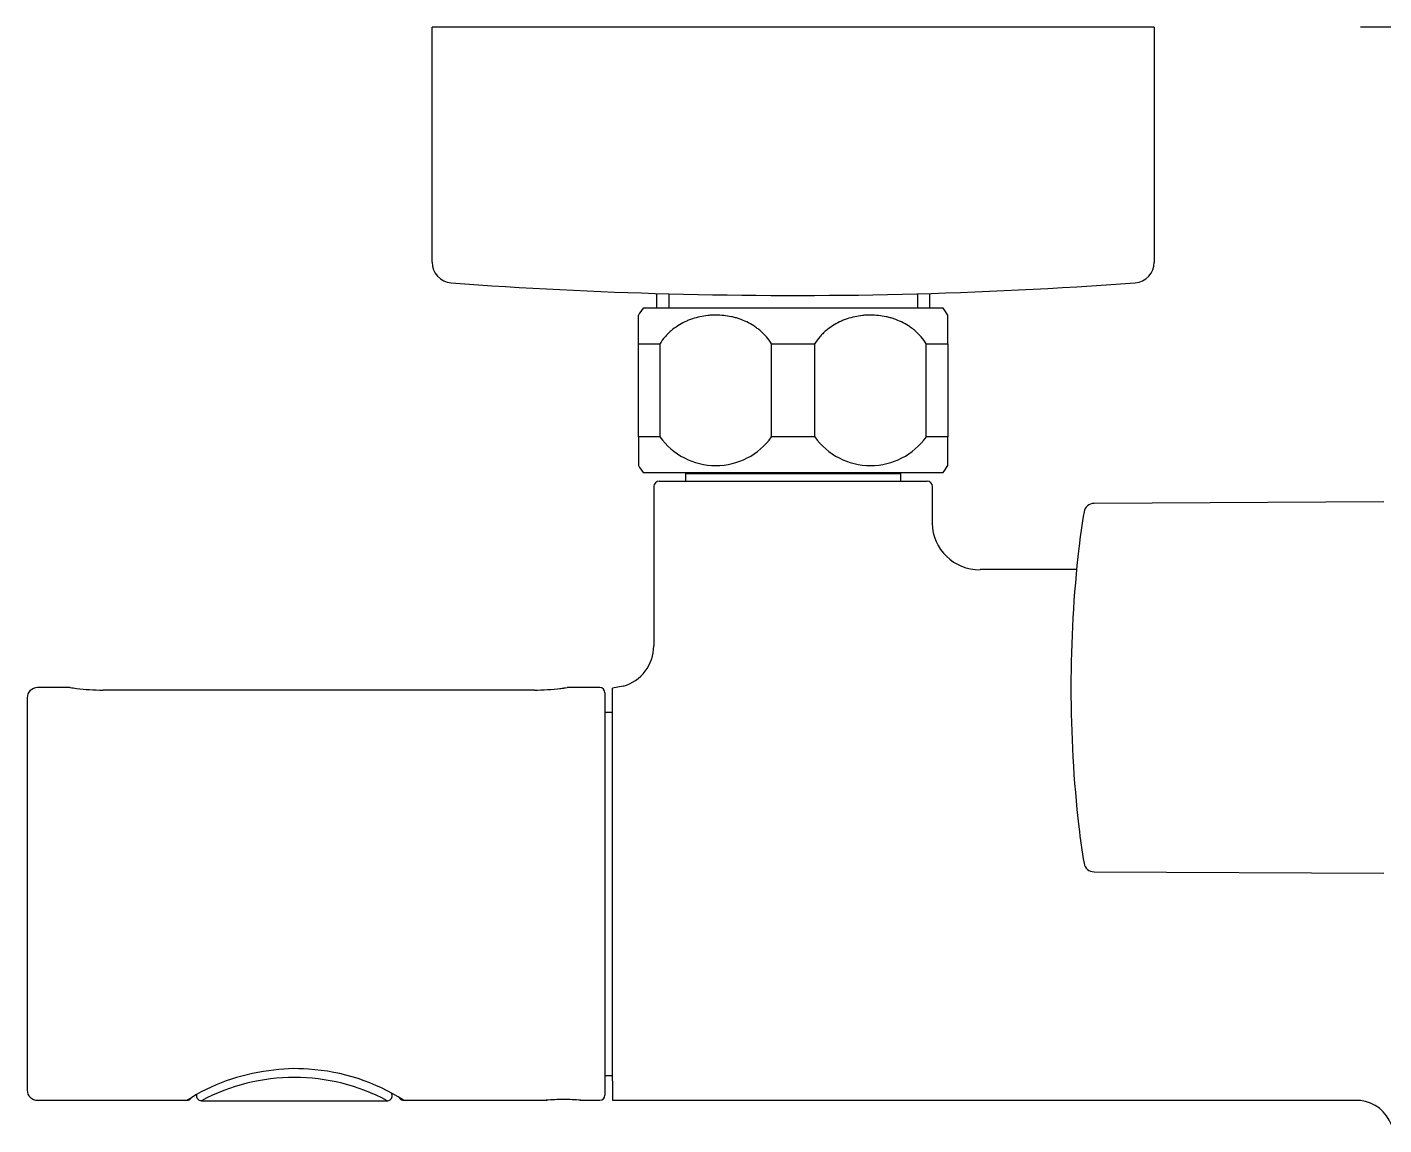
# Model space of a CAD drawing. Header units: millimetres. Extents: x 169 to 4368, y -1049 to 1924.
# Drawn here: x 439.2 to 452.35, y 1021.62 to 1032.26 of the extents above; entities that cross this region are included whole.
import ezdxf

# ---------------------------------------------------------------- set-up
doc = ezdxf.new("R2010")
doc.units = ezdxf.units.MM

msp = doc.modelspace()

# ---------------------------------------------------------------- linework, layer by layer
for p, q in [((450.124, 1032.262), (443.124, 1032.262)), ((443.124, 1029.984), (443.124, 1032.262)), ((448.624, 1032.262), (444.624, 1032.262)), ((450.124, 1032.262), (450.124, 1029.984)), ((456.124, 1032.262), (452.124, 1032.262)), ((445.302, 1029.542), (445.302, 1029.682)), ((445.419, 1029.678), (445.419, 1029.542)), ((447.829, 1029.678), (447.829, 1029.542)), ((447.946, 1029.682), (447.946, 1029.542)), ((445.174, 1029.542), (448.074, 1029.542)), ((445.124, 1029.192), (445.124, 1029.472)), ((448.124, 1029.192), (448.124, 1029.472)), ((445.124, 1028.292), (445.124, 1029.192)), ((445.124, 1029.192), (445.332, 1029.192)), ((445.332, 1029.192), (445.332, 1028.292)), ((446.415, 1028.292), (446.415, 1029.192)), ((446.415, 1029.192), (446.832, 1029.192)), ((446.832, 1029.192), (446.832, 1028.292)), ((447.915, 1028.292), (447.915, 1029.192)), ((447.915, 1029.192), (448.124, 1029.192)), ((448.124, 1029.192), (448.124, 1028.292)), ((445.332, 1028.292), (445.124, 1028.292)), ((445.124, 1028.292), (445.124, 1028.013)), ((446.832, 1028.292), (446.415, 1028.292)), ((448.124, 1028.292), (447.915, 1028.292)), ((448.124, 1028.013), (448.124, 1028.292)), ((448.074, 1027.942), (445.174, 1027.942)), ((445.587, 1027.942), (445.579, 1027.932)), ((447.669, 1027.932), (447.66, 1027.942)), ((445.274, 1027.812), (445.274, 1026.266)), ((445.324, 1027.862), (447.924, 1027.862)), ((447.669, 1027.932), (445.579, 1027.932)), ((445.579, 1027.932), (445.579, 1027.862)), ((447.669, 1027.862), (447.669, 1027.932)), ((447.974, 1027.464), (447.974, 1027.812)), ((452.35, 1027.662), (449.542, 1027.647)), ((449.372, 1027.007), (448.438, 1027.007)), ((439.615, 1025.862), (439.299, 1025.862)), ((440.531, 1025.838), (439.931, 1025.838)), ((444.116, 1025.838), (440.531, 1025.838)), ((444.749, 1025.862), (444.432, 1025.862)), ((444.975, 1025.875), (444.874, 1025.856)), ((444.874, 1025.394), (444.874, 1025.857)), ((439.199, 1025.762), (439.199, 1021.962)), ((444.799, 1025.812), (444.799, 1021.912)), ((444.874, 1025.622), (444.799, 1025.622)), ((444.874, 1022.05), (444.874, 1025.394)), ((449.542, 1024.077), (452.35, 1024.063)), ((444.799, 1022.102), (444.874, 1022.102)), ((444.874, 1022.05), (444.874, 1021.862)), ((439.299, 1021.862), (440.749, 1021.862)), ((440.889, 1021.858), (442.689, 1021.858)), ((442.848, 1021.862), (444.229, 1021.862)), ((444.568, 1021.862), (444.749, 1021.862)), ((444.874, 1021.862), (452.124, 1021.862))]:
    msp.add_line(p, q)
for centre, radius, start, end in [((443.324, 1029.984), 0.2, 180, 265.7757), ((449.924, 1029.984), 0.2, 274.2243, 0), ((446.624, 1074.662), 45, 265.7757, 268.4656), ((446.624, 1074.662), 45, 268.4656, 274.2243), ((445.963, 1028.929), 1, 142.1519, 147.1021), ((447.284, 1028.929), 1, 32.8979, 37.8481), ((445.874, 1028.677), 0.664, 215.3947, 324.6053), ((447.374, 1028.677), 0.664, 215.3947, 324.6053), ((445.963, 1028.556), 1, 212.904, 217.8481), ((447.284, 1028.556), 1, 322.1519, 327.093), ((445.324, 1027.812), 0.05, 90, 180), ((447.924, 1027.812), 0.05, 0, 90), ((454.849, 1026.601), 5.49, 169.891, 173.6046), ((449.542, 1027.547), 0.1, 90.3, 169.891), ((448.433, 1027.466), 0.463, 181.3498, 270.2965), ((461.441, 1025.862), 12.124, 173.6046, 186.3954), ((444.865, 1026.267), 0.408, 285.7816, 359.7132), ((439.299, 1025.762), 0.1, 90, 180), ((439.932, 1027.911), 2.073, 261.2068, 262.9113), ((439.932, 1027.895), 2.057, 262.8707, 269.9954), ((444.115, 1027.899), 2.061, 270.0101, 277.1271), ((444.115, 1027.898), 2.06, 276.8524, 277.1284), ((444.115, 1027.912), 2.074, 277.094, 278.7932), ((444.115, 1027.913), 2.076, 277.0959, 278.7941), ((444.749, 1025.812), 0.05, 0, 90), ((454.849, 1025.123), 5.49, 186.3954, 190.109), ((449.542, 1024.177), 0.1, 190.109, 269.7), ((441.797, 1020.57), 1.599, 85.3572, 99.1968), ((441.818, 1020.268), 1.898, 57.1213, 86.7318), ((441.772, 1020.264), 1.898, 96.9785, 122.637), ((441.789, 1020.174), 1.91, 61.8814, 118.1186), ((439.299, 1021.962), 0.1, 180, 270), ((440.748, 1021.912), 0.05, 292.9186, 333.6974), ((442.693, 1021.907), 0.0456, 301.9671, 35.4292), ((442.849, 1021.912), 0.05, 205.8302, 247.0814), ((444.749, 1021.912), 0.05, 270, 0), ((440.749, 1021.912), 0.0499, 269.9437, 292.8852), ((440.901, 1021.962), 0.104, 251.184, 263.0635), ((442.689, 1021.904), 0.046, 270, 307.7119), ((442.848, 1021.912), 0.0499, 247.1149, 270.0563), ((444.4, 1019.89), 1.98, 90.058, 94.9637), ((444.229, 1021.912), 0.05, 270.0015, 279.347), ((444.396, 1019.89), 1.98, 85.0363, 89.942), ((444.568, 1021.912), 0.05, 260.653, 269.9985), ((452.08, 1021.499), 0.365, 19.9931, 83.1402)]:
    msp.add_arc(centre, radius, start, end)
for points, knots in [([(446.415, 1029.192), (446.4, 1029.217), (446.383, 1029.239), (446.347, 1029.281), (446.328, 1029.3), (446.297, 1029.327), (446.287, 1029.335), (446.271, 1029.347), (446.265, 1029.351), (446.254, 1029.359), (446.249, 1029.363), (446.221, 1029.381), (446.198, 1029.394), (446.15, 1029.416), (446.126, 1029.426), (446.089, 1029.439), (446.077, 1029.443), (446.052, 1029.45), (446.039, 1029.453), (446.001, 1029.461), (445.976, 1029.465), (445.925, 1029.47), (445.9, 1029.472), (445.861, 1029.472), (445.848, 1029.472), (445.822, 1029.47), (445.81, 1029.469), (445.771, 1029.465), (445.746, 1029.461), (445.696, 1029.45), (445.671, 1029.443), (445.635, 1029.431), (445.622, 1029.426), (445.604, 1029.419), (445.598, 1029.417), (445.586, 1029.411), (445.58, 1029.409), (445.55, 1029.394), (445.527, 1029.381), (445.483, 1029.353), (445.461, 1029.337), (445.435, 1029.314), (445.43, 1029.31), (445.42, 1029.301), (445.415, 1029.296), (445.401, 1029.281), (445.391, 1029.271), (445.364, 1029.239), (445.347, 1029.217), (445.332, 1029.192)], [0, 0, 0, 0, 0.0625, 0.0625, 0.125, 0.125, 0.15625, 0.15625, 0.171875, 0.171875, 0.1875, 0.1875, 0.25, 0.25, 0.3125, 0.3125, 0.34375, 0.34375, 0.375, 0.375, 0.4375, 0.4375, 0.5, 0.5, 0.53125, 0.53125, 0.5625, 0.5625, 0.625, 0.625, 0.6875, 0.6875, 0.71875, 0.71875, 0.734375, 0.734375, 0.75, 0.75, 0.8125, 0.8125, 0.875, 0.875, 0.890625, 0.890625, 0.90625, 0.90625, 0.9375, 0.9375, 1, 1, 1, 1]), ([(447.915, 1029.192), (447.9, 1029.217), (447.883, 1029.239), (447.847, 1029.281), (447.828, 1029.3), (447.797, 1029.327), (447.787, 1029.335), (447.771, 1029.347), (447.765, 1029.351), (447.754, 1029.359), (447.749, 1029.363), (447.721, 1029.381), (447.698, 1029.394), (447.65, 1029.416), (447.626, 1029.426), (447.589, 1029.439), (447.577, 1029.443), (447.552, 1029.45), (447.539, 1029.453), (447.501, 1029.461), (447.476, 1029.465), (447.425, 1029.47), (447.4, 1029.472), (447.361, 1029.472), (447.348, 1029.472), (447.322, 1029.47), (447.31, 1029.469), (447.271, 1029.465), (447.246, 1029.461), (447.196, 1029.45), (447.171, 1029.443), (447.135, 1029.431), (447.122, 1029.426), (447.104, 1029.419), (447.098, 1029.417), (447.086, 1029.411), (447.08, 1029.409), (447.05, 1029.394), (447.027, 1029.381), (446.983, 1029.353), (446.961, 1029.337), (446.935, 1029.314), (446.93, 1029.31), (446.92, 1029.301), (446.915, 1029.296), (446.901, 1029.281), (446.891, 1029.271), (446.864, 1029.239), (446.847, 1029.217), (446.832, 1029.192)], [0, 0, 0, 0, 0.0625, 0.0625, 0.125, 0.125, 0.15625, 0.15625, 0.171875, 0.171875, 0.1875, 0.1875, 0.25, 0.25, 0.3125, 0.3125, 0.34375, 0.34375, 0.375, 0.375, 0.4375, 0.4375, 0.5, 0.5, 0.53125, 0.53125, 0.5625, 0.5625, 0.625, 0.625, 0.6875, 0.6875, 0.71875, 0.71875, 0.734375, 0.734375, 0.75, 0.75, 0.8125, 0.8125, 0.875, 0.875, 0.890625, 0.890625, 0.90625, 0.90625, 0.9375, 0.9375, 1, 1, 1, 1]), ([(440.84, 1021.917), (440.84, 1021.911), (440.839, 1021.908), (440.839, 1021.904), (440.839, 1021.899), (440.843, 1021.886), (440.853, 1021.873), (440.862, 1021.865), (440.867, 1021.863), (440.867, 1021.863)], [0, 0, 0, 0, 0.262703, 0.262703, 0.262703, 0.514925, 0.77659, 0.981402, 1, 1, 1, 1])]:
    msp.add_open_spline(points, degree=3, knots=knots)
msp.add_open_spline([(447.973, 1027.456), (447.973, 1027.459), (447.974, 1027.462), (447.974, 1027.466)], degree=3)

doc.saveas('drawing.dxf')
